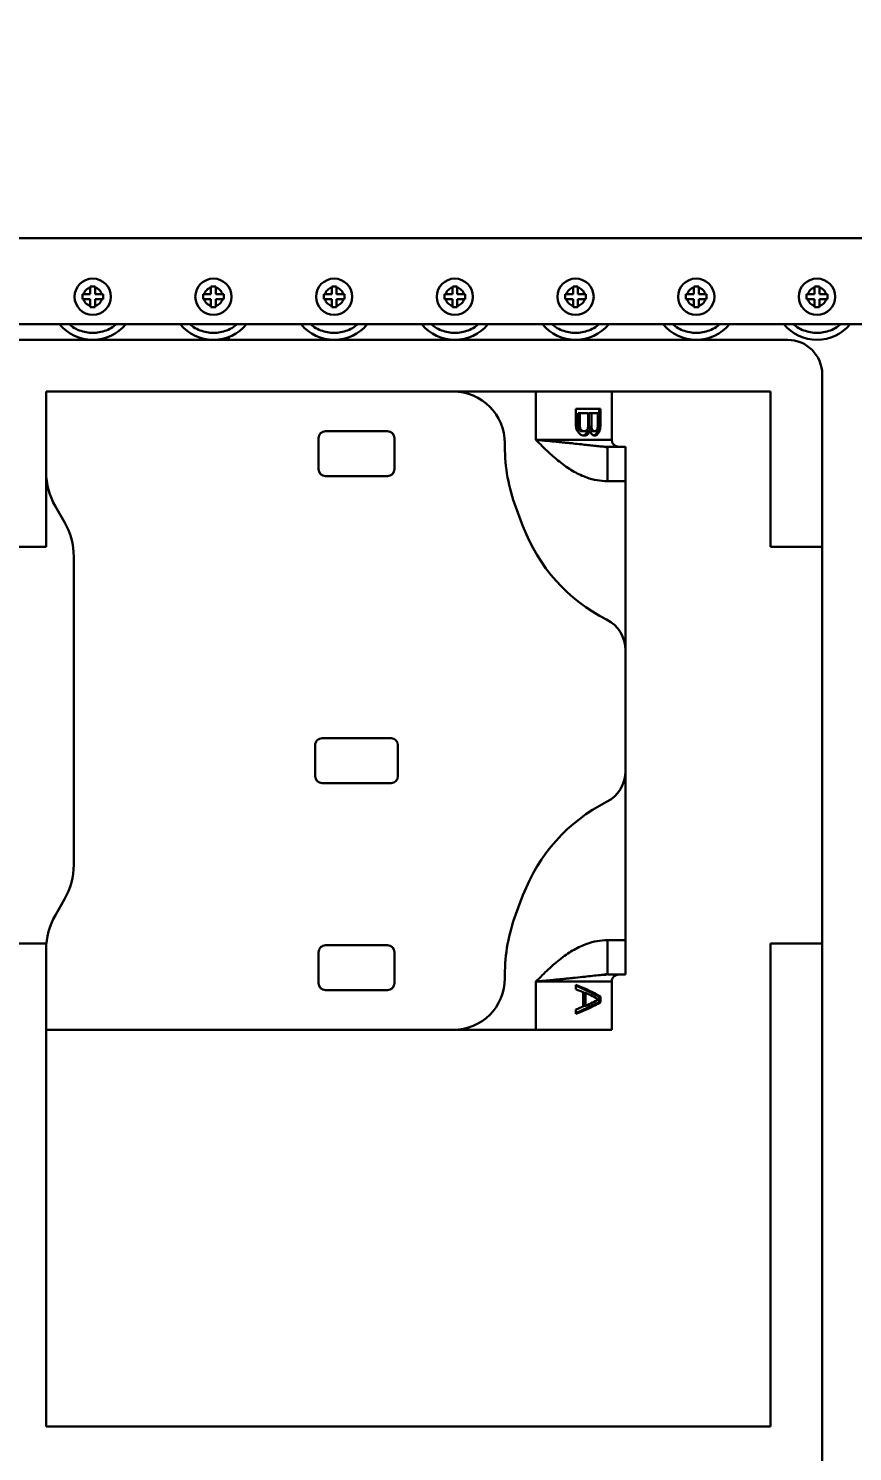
# Model space of a CAD drawing. Header units: millimetres. Extents: x 914 to 910632, y -176 to 682692.
# Drawn here: x 28912.6 to 29151.5, y 8206.7 to 8619.2 of the extents above; entities that cross this region are included whole.
import ezdxf

# ---------------------------------------------------------------- set-up
doc = ezdxf.new("R2010")
doc.units = ezdxf.units.MM
doc.layers.add('画图', color=3, linetype='Continuous', lineweight=30)
doc.styles.get("Standard").update_dxf_attribs({"font": 'arial.ttf'})
doc.dimstyles.new('INTE$0', dxfattribs={"dimscale": 80, "dimtxt": 3.5, "dimasz": 3, "dimexe": 3, "dimexo": 0, "dimgap": 1, "dimtad": 1, "dimdec": 0, "dimdsep": 46, "dimtxsty": 'Standard', "dimcen": 0, "dimclrd": 1, "dimclre": 1, "dimclrt": 3, "dimaunit": 1, "dimadec": 1, "dimazin": 2, "dimtfac": 1, "dimtdec": 0, "dimtmove": 0, "dimatfit": 0, "dimfxl": 1, "dimarcsym": 0})

# ---------------------------------------------------------------- blocks, each defined once
blk = doc.blocks.new('SDHGSJH')
at = {"color": 7, "linetype": 'Continuous', "lineweight": 30}
for p, q in [((-872, 47.21), (-872, -152.79)), ((-857, -12.79), (-857, -152.79)), ((-647, -12.79), (-857, -12.79)), ((-647, -127.79), (-647, -12.79)), ((-811, -127.79), (-811, -141.79)), ((-811, -127.79), (-789, -127.79)), ((-789, -141.79), (-789, -127.79)), ((-789, -127.79), (-765, -127.79)), ((-765, -127.79), (-647, -127.79)), ((-647, -127.79), (-647, -151.07)), ((-807.68, -137.45), (-807.68, -135.79)), ((-807.68, -135.79), (-807.38, -135.79)), ((-800.61, -132.6), (-807.38, -135.79)), ((-807.38, -135.79), (-807.38, -137.45)), ((-803.39, -138.5), (-803.39, -134.75)), ((-802.73, -134.75), (-803.39, -134.75)), ((-802.73, -134.54), (-802.73, -138.7)), ((-800.61, -132.45), (-800.61, -133.7)), ((-807.38, -137.45), (-807.68, -137.45)), ((-807.38, -137.45), (-800.61, -140.65)), ((-803.39, -138.5), (-802.73, -138.5)), ((-800.61, -139.54), (-800.61, -140.79)), ((-728, -139.29), (-746, -139.29)), ((-809.78, -143.79), (-815, -143.79)), ((-815, -153.79), (-815, -143.79)), ((-808.33, -143.73), (-809.78, -143.98)), ((-809.78, -153.79), (-809.78, -143.79)), ((-808.38, -143.71), (-809.46, -143.77)), ((-780, -143.72), (-780, -142.79)), ((-748, -150.29), (-748, -141.29)), ((-726, -141.29), (-726, -150.29)), ((-728, -152.29), (-746, -152.29)), ((-857, -152.79), (-872, -152.79)), ((-872, -152.79), (-872, -267.79)), ((-815, -153.79), (-809.78, -153.79)), ((-815, -202.79), (-815, -153.79)), ((-632, -152.79), (-647, -152.79)), ((-783.18, -161.28), (-785.25, -166.8)), ((-652.32, -165.65), (-649.68, -161.07)), ((-655, -264.93), (-655, -175.65)), ((-749, -210.29), (-749, -201.29)), ((-727, -199.29), (-747, -199.29)), ((-725, -201.29), (-725, -210.29)), ((-815, -237.79), (-815, -202.79)), ((-727, -212.29), (-747, -212.29)), ((-815, -286.79), (-815, -237.79)), ((-872, -267.79), (-872, -317.79)), ((-872, -267.79), (-857, -267.79)), ((-857, -267.79), (-857, -312.79)), ((-647, -267.79), (-632, -267.79)), ((-647, -289.5), (-647, -267.79)), ((-785.25, -273.78), (-783.18, -279.3)), ((-649.68, -279.5), (-652.32, -274.93)), ((-815, -286.79), (-809.78, -286.79)), ((-815, -296.79), (-815, -286.79)), ((-809.78, -296.79), (-809.78, -286.79)), ((-728, -288.29), (-746, -288.29)), ((-748, -299.29), (-748, -290.29)), ((-726, -290.29), (-726, -299.29)), ((-647, -289.5), (-647, -312.79)), ((-815, -296.79), (-809.78, -296.79)), ((-809.78, -296.6), (-808.33, -296.85)), ((-780, -296.85), (-780, -297.79)), ((-811, -298.79), (-811, -312.79)), ((-806.78, -300.91), (-807.23, -301.75)), ((-806.78, -300.91), (-807.21, -300.91)), ((-806.18, -300.29), (-806.78, -300.91)), ((-806.18, -300.29), (-806.71, -300.29)), ((-806.32, -300.08), (-805.78, -300.08)), ((-805.76, -300.09), (-806.18, -300.29)), ((-804.63, -301.33), (-804.48, -300.91)), ((-803.77, -300.91), (-804.48, -300.91)), ((-803.77, -300.91), (-803.92, -301.33)), ((-803.17, -300.29), (-803.86, -300.29)), ((-803.17, -300.29), (-803.77, -300.91)), ((-803.39, -300.08), (-802.56, -300.08)), ((-802.72, -300.08), (-803.17, -300.29)), ((-789, -312.79), (-789, -298.79)), ((-807.68, -307.79), (-807.68, -302.79)), ((-807.38, -302.79), (-807.68, -302.79)), ((-807.23, -301.75), (-807.57, -301.75)), ((-807.23, -301.75), (-807.38, -302.79)), ((-807.38, -302.79), (-807.38, -307.79)), ((-806.96, -302.58), (-806.96, -306.54)), ((-805.92, -301.33), (-806.19, -301.33)), ((-805.92, -301.33), (-805.28, -301.33)), ((-805.5, -301.54), (-804.83, -301.54)), ((-805.28, -301.33), (-804.83, -301.54)), ((-805.22, -301.95), (-804.53, -301.95)), ((-805.07, -306.54), (-805.07, -302.58)), ((-805.07, -302.58), (-804.38, -302.58)), ((-804.83, -301.54), (-804.53, -301.95)), ((-804.63, -301.33), (-803.92, -301.33)), ((-804.53, -301.95), (-804.38, -302.58)), ((-804.38, -302.58), (-804.38, -306.54)), ((-804.18, -302.58), (-804.18, -306.54)), ((-802.73, -301.33), (-803.22, -301.33)), ((-802.12, -301.33), (-802.73, -301.33)), ((-802.22, -301.54), (-801.67, -301.54)), ((-802.12, -301.33), (-801.67, -301.54)), ((-801.87, -301.95), (-801.37, -301.95)), ((-801.7, -306.54), (-801.7, -302.58)), ((-801.7, -302.58), (-801.22, -302.58)), ((-801.67, -301.54), (-801.37, -301.95)), ((-801.37, -301.95), (-801.22, -302.58)), ((-801.22, -302.58), (-801.22, -306.54)), ((-800.61, -302.79), (-800.61, -307.79)), ((-728, -301.29), (-746, -301.29)), ((-800.61, -307.79), (-807.68, -307.79)), ((-806.96, -306.54), (-805.07, -306.54)), ((-805.07, -306.54), (-804.38, -306.54)), ((-804.18, -306.54), (-801.7, -306.54)), ((-801.7, -306.54), (-801.22, -306.54)), ((-857, -312.79), (-795.56, -312.79)), ((-789, -312.79), (-795.56, -312.79)), ((-765, -312.79), (-789, -312.79)), ((-647, -312.79), (-765, -312.79)), ((-862, -327.79), (-192, -327.79)), ((-700, -327.79), (-700, -328.63)), ((-185.7, -332.29), (-884, -332.29)), ((-871.2, -337.63), (-871.2, -337.29)), ((-871.2, -337.29), (-869.8, -337.29)), ((-871.2, -337.63), (-871.2, -339.59)), ((-869.8, -337.29), (-869.8, -337.63)), ((-869.8, -339.59), (-869.8, -337.63)), ((-836.2, -337.63), (-836.2, -337.29)), ((-836.2, -337.29), (-834.8, -337.29)), ((-836.2, -337.63), (-836.2, -339.59)), ((-834.8, -337.29), (-834.8, -337.63)), ((-834.8, -339.59), (-834.8, -337.63)), ((-801.2, -337.63), (-801.2, -337.29)), ((-801.2, -337.29), (-799.8, -337.29)), ((-801.2, -337.63), (-801.2, -339.59)), ((-799.8, -337.29), (-799.8, -337.63)), ((-799.8, -339.59), (-799.8, -337.63)), ((-766.2, -337.63), (-766.2, -337.29)), ((-766.2, -337.29), (-764.8, -337.29)), ((-766.2, -337.63), (-766.2, -339.59)), ((-764.8, -337.29), (-764.8, -337.63)), ((-764.8, -339.59), (-764.8, -337.63)), ((-731.2, -337.63), (-731.2, -337.29)), ((-731.2, -337.29), (-729.8, -337.29)), ((-731.2, -337.63), (-731.2, -339.59)), ((-729.8, -337.29), (-729.8, -337.63)), ((-729.8, -339.59), (-729.8, -337.63)), ((-696.2, -337.63), (-696.2, -337.29)), ((-696.2, -337.29), (-694.8, -337.29)), ((-696.2, -337.63), (-696.2, -339.59)), ((-694.8, -337.29), (-694.8, -337.63)), ((-694.8, -339.59), (-694.8, -337.63)), ((-661.2, -337.63), (-661.2, -337.29)), ((-661.2, -337.29), (-659.8, -337.29)), ((-661.2, -337.63), (-661.2, -339.59)), ((-659.8, -337.29), (-659.8, -337.63)), ((-659.8, -339.59), (-659.8, -337.63)), ((-873.5, -339.59), (-873.16, -339.59)), ((-873.5, -340.99), (-873.5, -339.59)), ((-873.16, -340.99), (-873.5, -340.99)), ((-871.2, -339.59), (-873.16, -339.59)), ((-873.16, -340.99), (-871.2, -340.99)), ((-871.2, -340.99), (-871.2, -342.95)), ((-867.84, -339.59), (-869.8, -339.59)), ((-869.8, -342.95), (-869.8, -340.99)), ((-869.8, -340.99), (-867.84, -340.99)), ((-867.84, -339.59), (-867.5, -339.59)), ((-867.5, -340.99), (-867.84, -340.99)), ((-867.5, -339.59), (-867.5, -340.99)), ((-838.5, -339.59), (-838.16, -339.59)), ((-838.5, -340.99), (-838.5, -339.59)), ((-838.16, -340.99), (-838.5, -340.99)), ((-836.2, -339.59), (-838.16, -339.59)), ((-838.16, -340.99), (-836.2, -340.99)), ((-836.2, -340.99), (-836.2, -342.95)), ((-832.84, -339.59), (-834.8, -339.59)), ((-834.8, -342.95), (-834.8, -340.99)), ((-834.8, -340.99), (-832.84, -340.99)), ((-832.84, -339.59), (-832.5, -339.59)), ((-832.5, -340.99), (-832.84, -340.99)), ((-832.5, -339.59), (-832.5, -340.99)), ((-803.5, -339.59), (-803.16, -339.59)), ((-803.5, -340.99), (-803.5, -339.59)), ((-803.16, -340.99), (-803.5, -340.99)), ((-801.2, -339.59), (-803.16, -339.59)), ((-803.16, -340.99), (-801.2, -340.99)), ((-801.2, -340.99), (-801.2, -342.95)), ((-797.84, -339.59), (-799.8, -339.59)), ((-799.8, -342.95), (-799.8, -340.99)), ((-799.8, -340.99), (-797.84, -340.99)), ((-797.84, -339.59), (-797.5, -339.59)), ((-797.5, -340.99), (-797.84, -340.99)), ((-797.5, -339.59), (-797.5, -340.99)), ((-768.5, -339.59), (-768.16, -339.59)), ((-768.5, -340.99), (-768.5, -339.59)), ((-768.16, -340.99), (-768.5, -340.99)), ((-766.2, -339.59), (-768.16, -339.59)), ((-768.16, -340.99), (-766.2, -340.99)), ((-766.2, -340.99), (-766.2, -342.95)), ((-762.84, -339.59), (-764.8, -339.59)), ((-764.8, -342.95), (-764.8, -340.99)), ((-764.8, -340.99), (-762.84, -340.99)), ((-762.84, -339.59), (-762.5, -339.59)), ((-762.5, -340.99), (-762.84, -340.99)), ((-762.5, -339.59), (-762.5, -340.99)), ((-733.5, -339.59), (-733.16, -339.59)), ((-733.5, -340.99), (-733.5, -339.59)), ((-733.16, -340.99), (-733.5, -340.99)), ((-731.2, -339.59), (-733.16, -339.59)), ((-733.16, -340.99), (-731.2, -340.99)), ((-731.2, -340.99), (-731.2, -342.95)), ((-727.84, -339.59), (-729.8, -339.59)), ((-729.8, -342.95), (-729.8, -340.99)), ((-729.8, -340.99), (-727.84, -340.99)), ((-727.84, -339.59), (-727.5, -339.59)), ((-727.5, -340.99), (-727.84, -340.99)), ((-727.5, -339.59), (-727.5, -340.99)), ((-698.5, -339.59), (-698.16, -339.59)), ((-698.5, -340.99), (-698.5, -339.59)), ((-698.16, -340.99), (-698.5, -340.99)), ((-696.2, -339.59), (-698.16, -339.59)), ((-698.16, -340.99), (-696.2, -340.99)), ((-696.2, -340.99), (-696.2, -342.95)), ((-692.84, -339.59), (-694.8, -339.59)), ((-694.8, -342.95), (-694.8, -340.99)), ((-694.8, -340.99), (-692.84, -340.99)), ((-692.84, -339.59), (-692.5, -339.59)), ((-692.5, -340.99), (-692.84, -340.99)), ((-692.5, -339.59), (-692.5, -340.99)), ((-663.5, -339.59), (-663.16, -339.59)), ((-663.5, -340.99), (-663.5, -339.59)), ((-663.16, -340.99), (-663.5, -340.99)), ((-661.2, -339.59), (-663.16, -339.59)), ((-663.16, -340.99), (-661.2, -340.99)), ((-661.2, -340.99), (-661.2, -342.95)), ((-657.84, -339.59), (-659.8, -339.59)), ((-659.8, -342.95), (-659.8, -340.99)), ((-659.8, -340.99), (-657.84, -340.99)), ((-657.84, -339.59), (-657.5, -339.59)), ((-657.5, -340.99), (-657.84, -340.99)), ((-657.5, -339.59), (-657.5, -340.99)), ((-871.2, -343.29), (-871.2, -342.95)), ((-869.8, -343.29), (-871.2, -343.29)), ((-869.8, -342.95), (-869.8, -343.29)), ((-836.2, -343.29), (-836.2, -342.95)), ((-834.8, -343.29), (-836.2, -343.29)), ((-834.8, -342.95), (-834.8, -343.29)), ((-801.2, -343.29), (-801.2, -342.95)), ((-799.8, -343.29), (-801.2, -343.29)), ((-799.8, -342.95), (-799.8, -343.29)), ((-766.2, -343.29), (-766.2, -342.95)), ((-764.8, -343.29), (-766.2, -343.29)), ((-764.8, -342.95), (-764.8, -343.29)), ((-731.2, -343.29), (-731.2, -342.95)), ((-729.8, -343.29), (-731.2, -343.29)), ((-729.8, -342.95), (-729.8, -343.29)), ((-696.2, -343.29), (-696.2, -342.95)), ((-694.8, -343.29), (-696.2, -343.29)), ((-694.8, -342.95), (-694.8, -343.29)), ((-661.2, -343.29), (-661.2, -342.95)), ((-659.8, -343.29), (-661.2, -343.29)), ((-659.8, -342.95), (-659.8, -343.29)), ((-185.7, -357.29), (-979.33, -357.29)), ((-887, -357.29), (-185.7, -357.29))]:
    blk.add_line(p, q, dxfattribs=at)
at = {"color": 8, "linetype": 'Continuous', "lineweight": 30}
for p, q in [((-811, -141.79), (-789, -141.79)), ((-809.45, -143.77), (-808.27, -143.72)), ((-789, -298.79), (-811, -298.79))]:
    blk.add_line(p, q, dxfattribs=at)
at = {"color": 7, "linetype": 'Continuous', "lineweight": 30}
for centre in [(-870.5, -340.29), (-835.5, -340.29), (-800.5, -340.29), (-765.5, -340.29), (-730.5, -340.29), (-695.5, -340.29), (-660.5, -340.29)]:
    blk.add_circle(centre, 5.25, dxfattribs=at)
for centre, radius, start, end in [((-765, -142.79), 15, 90, 180), ((-746, -141.29), 2, 90, 180), ((-728, -141.29), 2, 0, 90), ((-813, -141.79), 2, 270, 0), ((-830, -143.72), 50, 339.444, 0), ((-746, -150.29), 2, 180, 270), ((-728, -150.29), 2, 270, 0), ((-667, -151.07), 20, 330, 0), ((-832.07, -149.24), 50, 296.8187, 339.444), ((-635, -175.65), 20, 150, 180), ((-805, -202.79), 10, 116.8187, 180), ((-747, -201.29), 2, 90, 180), ((-727, -201.29), 2, 0, 90), ((-747, -210.29), 2, 180, 270), ((-727, -210.29), 2, 270, 0), ((-805, -237.79), 10, 180, 243.1813), ((-832.07, -291.33), 50, 20.556, 63.1813), ((-635, -264.93), 20, 180, 210), ((-830, -296.85), 50, 0, 20.556), ((-667, -289.5), 20, 0, 30), ((-746, -290.29), 2, 90, 180), ((-728, -290.29), 2, 0, 90), ((-813, -298.79), 2, 0, 90), ((-765, -297.79), 15, 180, 270), ((-746, -299.29), 2, 180, 270), ((-728, -299.29), 2, 270, 0), ((-862, -317.79), 10, 180, 270), ((-870.5, -340.29), 12.5, 39.7918, 140.2082), ((-835.5, -340.29), 12.5, 39.7918, 140.2082), ((-800.5, -340.29), 12.5, 39.7918, 140.2082), ((-765.5, -340.29), 12.5, 39.7918, 140.2082), ((-730.5, -340.29), 12.5, 39.7918, 140.2082), ((-695.5, -340.29), 12.5, 39.7918, 140.2082), ((-660.5, -340.29), 12.5, 39.7918, 140.2082)]:
    blk.add_arc(centre, radius, start, end, dxfattribs=at)
for centre, major_axis, ratio, start_param, end_param in [((-789, -134.12), (-21.97, -5.46), 0.222648, 5.213182, 5.671735), ((-789, -135.27), (-21.97, -5.34), 0.218533, 5.372125, 5.634447), ((-789, -135.34), (-21.97, -5.34), 0.218533, 5.215446, 5.333273), ((-789, -139.12), (-21.97, 5.46), 0.222648, 0.611451, 1.070003), ((-789, -137.98), (-21.97, 5.34), 0.218533, 0.648739, 0.91106), ((-789, -137.91), (-21.97, 5.34), 0.218533, 0.949912, 1.067739), ((-789, -295.5), (-19.09, -27.72), 0.394462, 5.167401, 5.197033), ((-789, -297.87), (-21.33, -13.87), 0.388181, 5.400959, 5.440213), ((-789, -299.21), (-21.97, -5.34), 0.218533, 5.565909, 5.595193), ((-789, -300.67), (-21.97, 5.34), 0.218533, 0.756165, 0.785246), ((-789, -301.15), (-21.33, 13.87), 0.388181, 0.97948, 1.018189), ((-789, -301.54), (17.41, -42.73), 0.314774, 4.570346, 4.580018), ((-789, -300.99), (-21.33, -13.87), 0.388181, 5.206955, 5.245653), ((-789, -300.6), (-21.97, -5.34), 0.218533, 5.372125, 5.401189), ((-789, -299.21), (-21.97, 5.34), 0.218533, 0.959649, 0.988933), ((-789, -297.87), (-21.33, 13.87), 0.388181, 1.183167, 1.22242), ((-789, -295.5), (19.09, -27.72), 0.394462, 4.636825, 4.666457), ((-789, -278.31), (-15.88, -107.68), 0.141419, 4.952593, 4.962513), ((-789, -291.64), (-16.43, -64.52), 0.226815, 4.930336, 4.940141), ((-789, -298.52), (-20.41, -19.81), 0.414084, 5.256307, 5.275871), ((-789, -300.53), (-21.97, -5.34), 0.218533, 5.556172, 5.585418), ((-789, -301.99), (-21.97, 5.34), 0.218533, 0.746457, 0.775559), ((-789, -302.89), (-20.41, 19.81), 0.414084, 1.10467, 1.12404), ((-789, -304.77), (16.43, -64.52), 0.226815, 4.611168, 4.620846), ((-789, -304.14), (-16.43, -64.52), 0.226815, 4.736221, 4.745896), ((-789, -302.68), (-20.41, -19.81), 0.414084, 5.062395, 5.081756), ((-789, -301.92), (-21.97, -5.34), 0.218533, 5.362425, 5.391506), ((-789, -300.53), (-21.97, 5.34), 0.218533, 0.949912, 0.979159), ((-789, -298.52), (-20.41, 19.81), 0.414084, 1.30827, 1.327833), ((-789, -291.64), (16.43, -64.52), 0.226815, 4.814961, 4.824766), ((-789, -278.31), (15.88, -107.68), 0.141419, 4.910897, 4.920817)]:
    blk.add_ellipse(centre, major_axis=major_axis, ratio=ratio, start_param=start_param, end_param=end_param, dxfattribs=at)
for points, knots in [([(-809.78, -153.79), (-808.76, -153.73), (-806.7, -153.62), (-804.08, -152.87), (-801.88, -151.97), (-800.05, -151.03), (-798.17, -149.87), (-796.27, -148.5), (-794.38, -146.94), (-792.58, -145.31), (-790.8, -143.59), (-789.62, -142.4), (-789, -141.79)], [0, 0, 0, 0, 0.124884, 0.249808, 0.329578, 0.412736, 0.499845, 0.598902, 0.697884, 0.79658, 0.894151, 1, 1, 1, 1]), ([(-809.78, -286.79), (-808.76, -286.85), (-806.7, -286.96), (-804.08, -287.71), (-801.88, -288.6), (-800.05, -289.54), (-798.17, -290.7), (-796.27, -292.08), (-794.38, -293.63), (-792.58, -295.26), (-790.8, -296.99), (-789.62, -298.17), (-789, -298.79)], [0, 0, 0, 0, 0.124884, 0.249808, 0.329577, 0.412735, 0.499846, 0.598903, 0.697881, 0.79658, 0.894152, 1, 1, 1, 1]), ([(-809.78, -296.79), (-809.23, -296.81), (-808.1, -296.84), (-806.36, -297.03), (-804.55, -297.23), (-802.58, -297.46), (-800.87, -297.64), (-799.45, -297.79), (-798.43, -297.9), (-797.33, -298.01), (-796.13, -298.13), (-794.5, -298.28), (-792.13, -298.5), (-790.15, -298.68), (-789, -298.79)], [0, 0, 0, 0, 0.097751, 0.197308, 0.294104, 0.391164, 0.500035, 0.543946, 0.590908, 0.640921, 0.693981, 0.750089, 0.854593, 1, 1, 1, 1]), ([(-873.16, -339.59), (-873.08, -339.36), (-872.92, -338.9), (-872.47, -338.32), (-871.88, -337.86), (-871.43, -337.71), (-871.2, -337.63)], [0, 0, 0, 0, 0.245619, 0.500001, 0.7544, 1, 1, 1, 1]), ([(-869.8, -337.63), (-869.57, -337.71), (-869.12, -337.86), (-868.53, -338.32), (-868.08, -338.9), (-867.92, -339.36), (-867.84, -339.59)], [0, 0, 0, 0, 0.2456, 0.499999, 0.754381, 1, 1, 1, 1]), ([(-838.16, -339.59), (-838.08, -339.36), (-837.92, -338.9), (-837.47, -338.32), (-836.88, -337.86), (-836.43, -337.71), (-836.2, -337.63)], [0, 0, 0, 0, 0.245614, 0.499999, 0.754416, 1, 1, 1, 1]), ([(-834.8, -337.63), (-834.57, -337.71), (-834.12, -337.86), (-833.53, -338.32), (-833.08, -338.9), (-832.92, -339.36), (-832.84, -339.59)], [0, 0, 0, 0, 0.245584, 0.500001, 0.754386, 1, 1, 1, 1]), ([(-803.16, -339.59), (-803.08, -339.36), (-802.92, -338.9), (-802.47, -338.32), (-801.88, -337.86), (-801.43, -337.71), (-801.2, -337.63)], [0, 0, 0, 0, 0.245619, 0.500001, 0.7544, 1, 1, 1, 1]), ([(-799.8, -337.63), (-799.57, -337.71), (-799.12, -337.86), (-798.53, -338.32), (-798.08, -338.9), (-797.92, -339.36), (-797.84, -339.59)], [0, 0, 0, 0, 0.2456, 0.499999, 0.754381, 1, 1, 1, 1]), ([(-768.16, -339.59), (-768.08, -339.36), (-767.92, -338.9), (-767.47, -338.32), (-766.88, -337.86), (-766.43, -337.71), (-766.2, -337.63)], [0, 0, 0, 0, 0.245611, 0.500004, 0.754401, 1, 1, 1, 1]), ([(-764.8, -337.63), (-764.57, -337.71), (-764.12, -337.86), (-763.53, -338.32), (-763.08, -338.9), (-762.92, -339.36), (-762.84, -339.59)], [0, 0, 0, 0, 0.245584, 0.500001, 0.754386, 1, 1, 1, 1]), ([(-733.16, -339.59), (-733.08, -339.36), (-732.92, -338.9), (-732.47, -338.32), (-731.88, -337.86), (-731.43, -337.71), (-731.2, -337.63)], [0, 0, 0, 0, 0.245614, 0.499997, 0.754398, 1, 1, 1, 1]), ([(-729.8, -337.63), (-729.57, -337.71), (-729.12, -337.86), (-728.53, -338.32), (-728.08, -338.9), (-727.92, -339.36), (-727.84, -339.59)], [0, 0, 0, 0, 0.2456, 0.499999, 0.754381, 1, 1, 1, 1]), ([(-698.16, -339.59), (-698.08, -339.36), (-697.92, -338.9), (-697.47, -338.32), (-696.88, -337.86), (-696.43, -337.71), (-696.2, -337.63)], [0, 0, 0, 0, 0.245619, 0.500001, 0.7544, 1, 1, 1, 1]), ([(-694.8, -337.63), (-694.57, -337.71), (-694.12, -337.86), (-693.53, -338.32), (-693.08, -338.9), (-692.92, -339.36), (-692.84, -339.59)], [0, 0, 0, 0, 0.245584, 0.500001, 0.754386, 1, 1, 1, 1]), ([(-663.16, -339.59), (-663.08, -339.36), (-662.92, -338.9), (-662.47, -338.32), (-661.88, -337.86), (-661.43, -337.71), (-661.2, -337.63)], [0, 0, 0, 0, 0.245614, 0.499999, 0.754416, 1, 1, 1, 1]), ([(-659.8, -337.63), (-659.57, -337.71), (-659.12, -337.86), (-658.53, -338.32), (-658.08, -338.9), (-657.92, -339.36), (-657.84, -339.59)], [0, 0, 0, 0, 0.2456, 0.499999, 0.754381, 1, 1, 1, 1]), ([(-871.2, -342.95), (-871.43, -342.87), (-871.88, -342.71), (-872.47, -342.25), (-872.92, -341.67), (-873.08, -341.21), (-873.16, -340.99)], [0, 0, 0, 0, 0.245602, 0.500001, 0.754417, 1, 1, 1, 1]), ([(-867.84, -340.99), (-867.92, -341.21), (-868.08, -341.67), (-868.53, -342.25), (-869.12, -342.71), (-869.57, -342.87), (-869.8, -342.95)], [0, 0, 0, 0, 0.245583, 0.499999, 0.754398, 1, 1, 1, 1]), ([(-836.2, -342.95), (-836.43, -342.87), (-836.88, -342.71), (-837.47, -342.25), (-837.92, -341.67), (-838.08, -341.21), (-838.16, -340.99)], [0, 0, 0, 0, 0.245585, 0.500004, 0.754423, 1, 1, 1, 1]), ([(-832.84, -340.99), (-832.92, -341.21), (-833.08, -341.67), (-833.53, -342.25), (-834.12, -342.71), (-834.57, -342.87), (-834.8, -342.95)], [0, 0, 0, 0, 0.245577, 0.499996, 0.754415, 1, 1, 1, 1]), ([(-801.2, -342.95), (-801.43, -342.87), (-801.88, -342.71), (-802.47, -342.25), (-802.92, -341.67), (-803.08, -341.21), (-803.16, -340.99)], [0, 0, 0, 0, 0.245602, 0.500001, 0.754417, 1, 1, 1, 1]), ([(-797.84, -340.99), (-797.92, -341.21), (-798.08, -341.67), (-798.53, -342.25), (-799.12, -342.71), (-799.57, -342.87), (-799.8, -342.95)], [0, 0, 0, 0, 0.245583, 0.499999, 0.754398, 1, 1, 1, 1]), ([(-766.2, -342.95), (-766.43, -342.87), (-766.88, -342.71), (-767.47, -342.25), (-767.92, -341.67), (-768.08, -341.21), (-768.16, -340.99)], [0, 0, 0, 0, 0.245601, 0.499999, 0.754426, 1, 1, 1, 1]), ([(-762.84, -340.99), (-762.92, -341.21), (-763.08, -341.67), (-763.53, -342.25), (-764.12, -342.71), (-764.57, -342.87), (-764.8, -342.95)], [0, 0, 0, 0, 0.245577, 0.499996, 0.754415, 1, 1, 1, 1]), ([(-731.2, -342.95), (-731.43, -342.87), (-731.88, -342.71), (-732.47, -342.25), (-732.92, -341.67), (-733.08, -341.21), (-733.16, -340.99)], [0, 0, 0, 0, 0.2456037, 0.5000052, 0.7544232, 1, 1, 1, 1]), ([(-727.84, -340.99), (-727.92, -341.21), (-728.08, -341.67), (-728.53, -342.25), (-729.12, -342.71), (-729.57, -342.87), (-729.8, -342.95)], [0, 0, 0, 0, 0.245583, 0.499999, 0.754398, 1, 1, 1, 1]), ([(-696.2, -342.95), (-696.43, -342.87), (-696.88, -342.71), (-697.47, -342.25), (-697.92, -341.67), (-698.08, -341.21), (-698.16, -340.99)], [0, 0, 0, 0, 0.245602, 0.500001, 0.754417, 1, 1, 1, 1]), ([(-692.84, -340.99), (-692.92, -341.21), (-693.08, -341.67), (-693.53, -342.25), (-694.12, -342.71), (-694.57, -342.87), (-694.8, -342.95)], [0, 0, 0, 0, 0.245577, 0.499996, 0.754415, 1, 1, 1, 1]), ([(-661.2, -342.95), (-661.43, -342.87), (-661.88, -342.71), (-662.47, -342.25), (-662.92, -341.67), (-663.08, -341.21), (-663.16, -340.99)], [0, 0, 0, 0, 0.245585, 0.500004, 0.754423, 1, 1, 1, 1]), ([(-657.84, -340.99), (-657.92, -341.21), (-658.08, -341.67), (-658.53, -342.25), (-659.12, -342.71), (-659.57, -342.87), (-659.8, -342.95)], [0, 0, 0, 0, 0.245583, 0.499999, 0.754398, 1, 1, 1, 1])]:
    blk.add_open_spline(points, degree=3, knots=knots, dxfattribs=at)
at = {"color": 8, "linetype": 'Continuous', "lineweight": 30}
for points, knots in [([(-789, -141.79), (-789.62, -141.84), (-790.77, -141.95), (-792.36, -142.09), (-793.7, -142.22), (-795.05, -142.35), (-796.43, -142.48), (-797.88, -142.62), (-799.19, -142.76), (-800.97, -142.94), (-803.05, -143.17), (-805.44, -143.44), (-807.16, -143.65), (-808.13, -143.7), (-808.38, -143.71)], [0, 0, 0, 0, 0.084726, 0.158306, 0.220753, 0.27205, 0.347834, 0.418442, 0.48387, 0.544107, 0.690144, 0.816087, 0.952099, 1, 1, 1, 1]), ([(-877.22, -332.29), (-876.9, -332.01), (-876.05, -331.28), (-874.41, -330.48), (-872.46, -329.91), (-870.5, -329.73), (-868.54, -329.91), (-866.59, -330.48), (-864.95, -331.28), (-864.1, -332.01), (-863.78, -332.29)], [0, 0, 0, 0, 0.085407, 0.230069, 0.368959, 0.5, 0.631041, 0.769931, 0.914593, 1, 1, 1, 1]), ([(-842.22, -332.29), (-841.9, -332.01), (-841.05, -331.28), (-839.41, -330.48), (-837.46, -329.91), (-835.5, -329.73), (-833.54, -329.91), (-831.59, -330.48), (-829.95, -331.28), (-829.1, -332.01), (-828.78, -332.29)], [0, 0, 0, 0, 0.0854095, 0.2300717, 0.3689608, 0.500002, 0.6310392, 0.7699283, 0.9145905, 1, 1, 1, 1]), ([(-807.22, -332.29), (-806.9, -332.01), (-806.05, -331.28), (-804.41, -330.48), (-802.46, -329.91), (-800.5, -329.73), (-798.54, -329.91), (-796.59, -330.48), (-794.95, -331.28), (-794.1, -332.01), (-793.78, -332.29)], [0, 0, 0, 0, 0.085407, 0.230069, 0.368959, 0.5, 0.631041, 0.769931, 0.914593, 1, 1, 1, 1]), ([(-772.22, -332.29), (-771.9, -332.01), (-771.05, -331.28), (-769.41, -330.48), (-767.46, -329.91), (-765.5, -329.73), (-763.54, -329.91), (-761.59, -330.48), (-759.95, -331.28), (-759.1, -332.01), (-758.78, -332.29)], [0, 0, 0, 0, 0.085407, 0.230069, 0.368959, 0.5, 0.631038, 0.769927, 0.914593, 1, 1, 1, 1]), ([(-737.22, -332.29), (-736.9, -332.01), (-736.05, -331.28), (-734.41, -330.48), (-732.46, -329.91), (-730.5, -329.73), (-728.54, -329.91), (-726.59, -330.48), (-724.95, -331.28), (-724.1, -332.01), (-723.78, -332.29)], [0, 0, 0, 0, 0.085407, 0.230069, 0.368959, 0.5, 0.631041, 0.769931, 0.914593, 1, 1, 1, 1]), ([(-702.22, -332.29), (-701.9, -332.01), (-701.05, -331.28), (-699.41, -330.48), (-697.46, -329.91), (-695.5, -329.73), (-693.54, -329.91), (-691.59, -330.48), (-689.95, -331.28), (-689.1, -332.01), (-688.78, -332.29)], [0, 0, 0, 0, 0.085407, 0.230069, 0.368959, 0.5, 0.631041, 0.769931, 0.914593, 1, 1, 1, 1]), ([(-667.22, -332.29), (-666.9, -332.01), (-666.05, -331.28), (-664.41, -330.48), (-662.46, -329.91), (-660.5, -329.73), (-658.54, -329.91), (-656.59, -330.48), (-654.95, -331.28), (-654.1, -332.01), (-653.78, -332.29)], [0, 0, 0, 0, 0.085407, 0.230069, 0.368962, 0.5, 0.631041, 0.769931, 0.914593, 1, 1, 1, 1])]:
    blk.add_open_spline(points, degree=3, knots=knots, dxfattribs=at)
blk = doc.blocks.new('*D372')
at = {"color": 1, "linetype": 'ByBlock', "lineweight": -2, "transparency": 16777216}
for p, q in [((25102.76, 8512.75), (25102.76, 17320.1)), ((29314.51, 15602.59), (29314.51, 17320.1)), ((29074.51, 17080.1), (25342.76, 17080.1))]:
    blk.add_line(p, q, dxfattribs=at)
at = {"color": 1, "lineweight": 200, "transparency": 16777216}
for points in [[(25342.76, 17120.1), (25342.76, 17040.1), (25102.76, 17080.1)], [(29074.51, 17120.1), (29074.51, 17040.1), (29314.51, 17080.1)]]:
    blk.add_solid(points, dxfattribs=at)
at = {"layer": 'Defpoints', "color": 0, "lineweight": 200, "transparency": 16777216}
for p in [(25102.76, 17080.1), (29314.51, 15602.59), (25102.76, 8512.75)]:
    blk.add_point(p, dxfattribs=at)
at = {"color": 3, "lineweight": 30, "transparency": 16777216, "insert": (27208.63, 17300.67), "char_height": 280, "attachment_point": 5}
blk.add_mtext('4212', dxfattribs=at)

msp = doc.modelspace()

# ---------------------------------------------------------------- block references
at = {"layer": '画图', "color": 4, "lineweight": 30, "rotation": 180}
msp.add_blockref('SDHGSJH', (28270.737, 8201.125), dxfattribs=at)

# ---------------------------------------------------------------- dimensions: what is measured, and where the dimension line sits
at = {"color": 4, "lineweight": 30}
dim = msp.add_linear_dim(base=(25102.755, 17080.101), p1=(29314.513, 15602.594), p2=(25102.755, 8512.75), dimstyle='INTE$0', override={"dimfxl": 2.5, "dimarcsym": 1}, dxfattribs=at)
dim.commit()
dim.dimension.update_dxf_attribs({"geometry": '*D372', "text_midpoint": (27208.634, 17300.674)})

doc.saveas('drawing.dxf')
